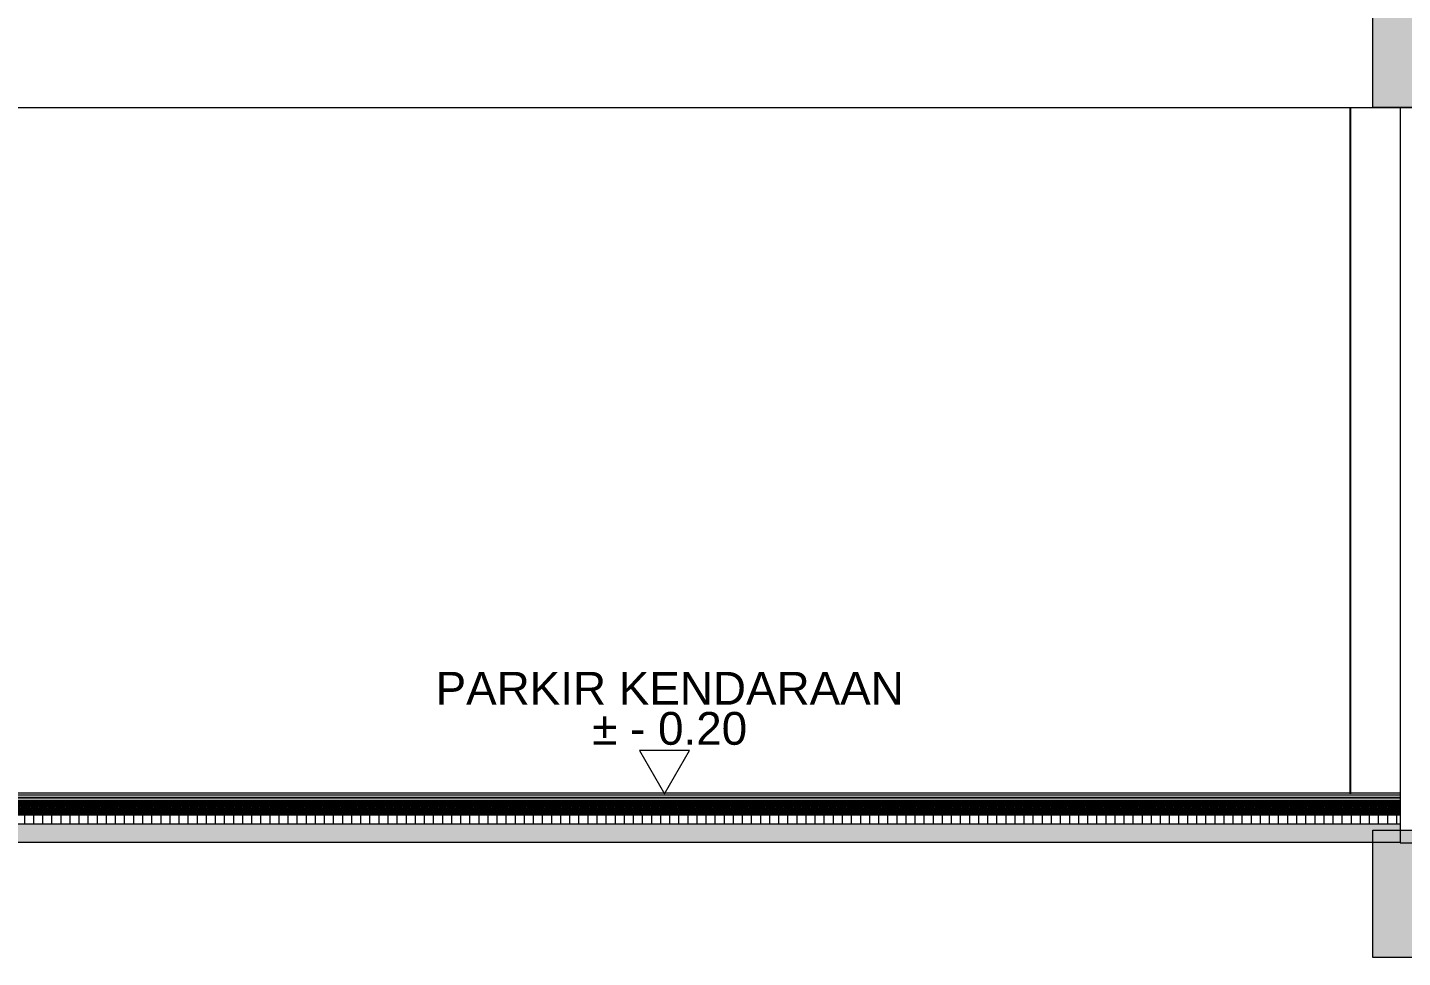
# Model space of a CAD drawing. Header units: inches. Extents: x 249 to 1192, y -18 to 440.
# Drawn here: x 692.53 to 700.09, y 258.08 to 263.2 of the extents above; entities that cross this region are included whole.
import ezdxf
from ezdxf.enums import TextEntityAlignment as Align

# ---------------------------------------------------------------- set-up
doc = ezdxf.new("R2010")
doc.units = ezdxf.units.IN
doc.header["$MEASUREMENT"] = 0
for name, color, linetype, lineweight in [('ARSIR BETON', 8, 'Continuous', 0), ('ARSIR KERAMIK', 66, 'Continuous', 25), ('ARSIR WARNA', 66, 'Continuous', 0), ('BALOK', 3, 'Continuous', 20), ('DINDING', 6, 'Continuous', 0), ('KUSEN', 16, 'Continuous', 15), ('LANTAI', 135, 'Continuous', 9), ('TEXT (KET. RUANG)', 7, 'Continuous', 5)]:
    doc.layers.add(name, color=color, linetype=linetype, lineweight=lineweight)
doc.layers.add('KOLOM', color=5, linetype='Continuous')
doc.styles.get("Standard").update_dxf_attribs({"font": 'arial.ttf'})
doc.linetypes.add('BATTING', pattern='A,0.0001,-0.1,[134,ltypeshp.shx,S=0.1,R=0,X=-0.1,Y=0],-0.2,[134,ltypeshp.shx,S=0.1,R=180,X=0.1,Y=0],-0.1', length=0.4001)

# ---------------------------------------------------------------- blocks, each defined once
blk = doc.blocks.new('B1')
at = {"layer": 'ARSIR BETON'}
blk.add_hatch(color=256, dxfattribs=at).paths.add_polyline_path([(364.6452, 149.9333), (364.1952, 149.9333), (364.1952, 149.2333), (364.6452, 149.2333)])
at = {"layer": 'BALOK'}
blk.add_lwpolyline([(364.1952, 149.9333), (364.6452, 149.9333), (364.6452, 149.2333), (364.1952, 149.2333)], close=True, dxfattribs=at)
blk = doc.blocks.new('PEIL LANTAI')
at = {"color": 1}
blk.add_lwpolyline([(2106.6594, 1042.5757), (2106.7974, 1042.3367), (2106.9353, 1042.5757)], close=True, dxfattribs=at)
for tag, p in [('RUANG', (2106.8265, 1042.7751)), ('ELEVASI', (2106.8265, 1042.5535))]:
    blk.add_attdef(tag, text='', height=0.1812).set_placement(p, align=Align.BOTTOM_CENTER)
blk = doc.blocks.new('POTONGAN AA')
at = {"layer": 'ARSIR BETON'}
h = blk.add_hatch(dxfattribs=at)
h.set_pattern_fill('ANSI37', color=256, scale=0.05, style=0)
h.set_pattern_definition([(45, (683.712846, 123.3883244), (-0.0044194174, 0.0044194174), []), (135, (683.712846, 123.3883244), (-0.0044194174, -0.0044194174), [])])
h.paths.add_polyline_path([(695.5629, 123.4683), (683.7128, 123.4683), (683.7128, 123.3883), (695.5629, 123.3883)])
h = blk.add_hatch(dxfattribs=at)
h.set_pattern_fill('_USER', color=256, scale=0.05, angle=90, style=0, pattern_type=0)
h.set_pattern_definition([(90, (683.712846, 123.338324), (-0.05, 3e-18), [])])
h.paths.add_polyline_path([(695.5629, 123.3883), (683.7128, 123.3883), (683.7128, 123.3383), (695.5629, 123.3383)])
at = {"layer": 'ARSIR WARNA'}
h = blk.add_hatch(dxfattribs=at)
h.set_pattern_fill('AR-SAND', color=256, scale=0.025, style=0)
h.set_pattern_definition([(37.5, (683.712846, 123.238324), (-0.00157483, 0.0481706), [0, -0.038, 0, -0.0425, 0, -0.040625]), (7.5, (683.712846, 123.238324), (0.04424442, 0.07055365), [0, -0.0205, 0, -0.03425, 0, -0.013125]), (327.5, (683.682096, 123.238324), (0.07785355, 0.00014148), [0, -0.0125, 0, -0.045, 0, -0.05875]), (317.5, (683.682096, 123.238324), (0.07515317, 0.0219419), [0, -0.00625, 0, -0.0295, 0, -0.03375])])
h.paths.add_polyline_path([(695.5629, 123.3383), (683.7128, 123.3383), (683.7128, 123.2383), (695.5629, 123.2383)])
at = {"layer": 'ARSIR BETON'}
for points in [[(683.7128, 123.3383), (695.5629, 123.3383)], [(683.7128, 123.2383), (695.5629, 123.2383)]]:
    blk.add_lwpolyline(points, dxfattribs=at)
at = {"layer": 'ARSIR KERAMIK', "linetype": 'BATTING', "ltscale": 0.035}
blk.add_lwpolyline([(683.7128, 123.4833), (695.5629, 123.4833)], dxfattribs=at)
at = {"layer": 'BALOK'}
blk.add_lwpolyline([(679.7372, 127.2783), (730.2877, 127.2783), (730.2877, 127.8283), (679.7372, 127.8283)], close=True, dxfattribs=at)
at = {"layer": 'DINDING'}
blk.add_lwpolyline([(695.5629, 123.2333), (695.7129, 123.2333), (695.7129, 127.2783), (695.5629, 127.2783)], close=True, dxfattribs=at)
at = {"layer": 'KOLOM'}
blk.add_lwpolyline([(695.2879, 127.2783), (695.2879, 123.5033)], dxfattribs=at)
at = {"layer": 'LANTAI'}
for points in [[(683.7128, 123.5083), (695.5629, 123.5083)], [(683.7128, 123.4983), (695.5629, 123.4983)], [(683.7128, 123.4683), (695.5629, 123.4683)], [(683.7128, 123.3883), (695.5629, 123.3883)]]:
    blk.add_lwpolyline(points, dxfattribs=at)
for p in [(331.2172, -21.955), (331.2172, -26.63)]:
    blk.add_blockref('B1', p)
at = {"layer": 'TEXT (KET. RUANG)', "xscale": 0.9955542406471944, "yscale": 0.9955542406471944, "zscale": 0.9955542406471944}
blk.add_blockref('PEIL LANTAI', (-1405.917, -914.1994), dxfattribs=at).add_auto_attribs({'ELEVASI': '%%p - 0.20', 'RUANG': 'PARKIR KENDARAAN'})

msp = doc.modelspace()

# ---------------------------------------------------------------- block references
at = {"layer": 'KUSEN'}
msp.add_blockref('POTONGAN AA', (4.5189, 135.4814), dxfattribs=at)

doc.saveas('drawing.dxf')
